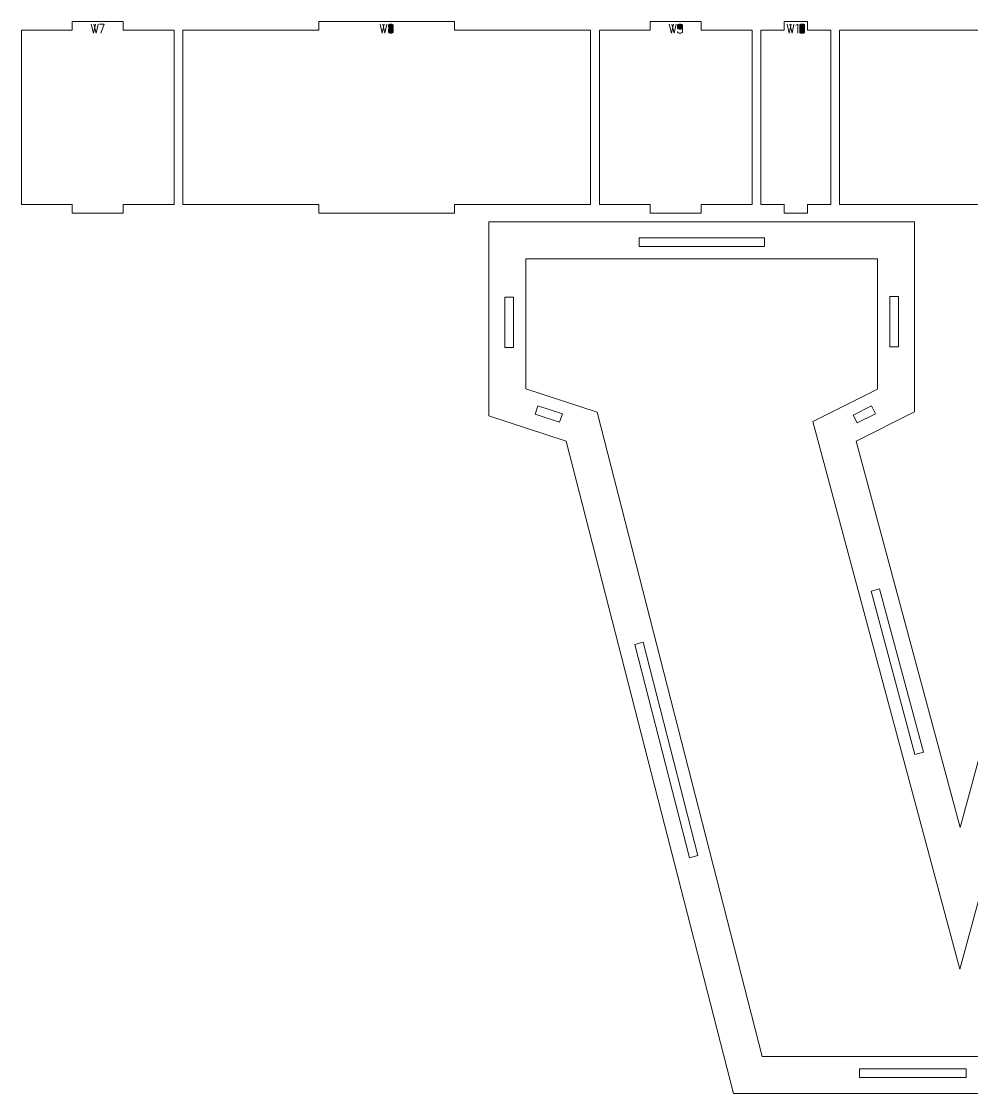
# Model space of a CAD drawing. Header units: centimetres. Extents: x -249 to 275, y -506 to 461.
# Drawn here: x 70.6 to 103.31, y -297 to -260.1 of the extents above; entities that cross this region are included whole.
import ezdxf

# ---------------------------------------------------------------- set-up
doc = ezdxf.new("R2010")
doc.units = ezdxf.units.CM
doc.header["$MEASUREMENT"] = 0
doc.layers.add('Capa 1', color=7, linetype='Continuous')

msp = doc.modelspace()

# ---------------------------------------------------------------- hatches: boundary and pattern name
at = {"layer": 'Capa 1', "true_color": 0x3e4095}
h = msp.add_hatch(color=175, dxfattribs=at)
edge = h.paths.add_edge_path()
edge.add_spline(control_points=[(73.00085, -260.19069), (73.00085, -260.19069), (73.07881, -260.50713), (73.07881, -260.50713), (73.07881, -260.50713), (73.14715, -260.19069), (73.14715, -260.19069), (73.14715, -260.19069), (73.14715, -260.19069), (73.14715, -260.19069), (73.14715, -260.19069), (73.07881, -260.50713), (73.07881, -260.50713), (73.07881, -260.50713), (73.00085, -260.19069), (73.00085, -260.19069)], knot_values=[0, 0, 0, 0, 0.2, 0.2, 0.2, 0.4, 0.4, 0.4, 0.6, 0.6, 0.6, 0.8, 0.8, 0.8, 1, 1, 1, 1], degree=3, periodic=1)
h = msp.add_hatch(color=175, dxfattribs=at)
edge = h.paths.add_edge_path()
edge.add_spline(control_points=[(73.09441, -260.19069), (73.09441, -260.19069), (73.17237, -260.50713), (73.17237, -260.50713), (73.17237, -260.50713), (73.2407, -260.19069), (73.2407, -260.19069), (73.2407, -260.19069), (73.2407, -260.19069), (73.2407, -260.19069), (73.2407, -260.19069), (73.17237, -260.50713), (73.17237, -260.50713), (73.17237, -260.50713), (73.09441, -260.19069), (73.09441, -260.19069)], knot_values=[0, 0, 0, 0, 0.2, 0.2, 0.2, 0.4, 0.4, 0.4, 0.6, 0.6, 0.6, 0.8, 0.8, 0.8, 1, 1, 1, 1], degree=3, periodic=1)
h = msp.add_hatch(color=175, dxfattribs=at)
edge = h.paths.add_edge_path()
edge.add_spline(control_points=[(73.33288, -260.50713), (73.33288, -260.50713), (73.45396, -260.19069), (73.45396, -260.19069), (73.45396, -260.19069), (73.29436, -260.19069), (73.29436, -260.19069), (73.29436, -260.19069), (73.45396, -260.19069), (73.45396, -260.19069), (73.45396, -260.19069), (73.33288, -260.50713), (73.33288, -260.50713)], knot_values=[0, 0, 0, 0, 0.25, 0.25, 0.25, 0.5, 0.5, 0.5, 0.75, 0.75, 0.75, 1, 1, 1, 1], degree=3, periodic=1)
h = msp.add_hatch(color=175, dxfattribs=at)
edge = h.paths.add_edge_path()
edge.add_spline(control_points=[(82.94661, -260.19069), (82.94661, -260.19069), (83.02457, -260.50713), (83.02457, -260.50713), (83.02457, -260.50713), (83.09291, -260.19069), (83.09291, -260.19069), (83.09291, -260.19069), (83.09291, -260.19069), (83.09291, -260.19069), (83.09291, -260.19069), (83.02457, -260.50713), (83.02457, -260.50713), (83.02457, -260.50713), (82.94661, -260.19069), (82.94661, -260.19069)], knot_values=[0, 0, 0, 0, 0.2, 0.2, 0.2, 0.4, 0.4, 0.4, 0.6, 0.6, 0.6, 0.8, 0.8, 0.8, 1, 1, 1, 1], degree=3, periodic=1)
h = msp.add_hatch(color=175, dxfattribs=at)
edge = h.paths.add_edge_path()
edge.add_spline(control_points=[(83.04017, -260.19069), (83.04017, -260.19069), (83.11813, -260.50713), (83.11813, -260.50713), (83.11813, -260.50713), (83.18646, -260.19069), (83.18646, -260.19069), (83.18646, -260.19069), (83.18646, -260.19069), (83.18646, -260.19069), (83.18646, -260.19069), (83.11813, -260.50713), (83.11813, -260.50713), (83.11813, -260.50713), (83.04017, -260.19069), (83.04017, -260.19069)], knot_values=[0, 0, 0, 0, 0.2, 0.2, 0.2, 0.4, 0.4, 0.4, 0.6, 0.6, 0.6, 0.8, 0.8, 0.8, 1, 1, 1, 1], degree=3, periodic=1)
h = msp.add_hatch(color=175, dxfattribs=at)
edge = h.paths.add_edge_path()
edge.add_spline(control_points=[(83.24012, -260.3003), (83.24012, -260.30825), (83.24578, -260.31543), (83.25709, -260.32185), (83.2684, -260.32827), (83.29026, -260.33255), (83.32267, -260.33469), (83.35508, -260.33255), (83.37694, -260.32827), (83.38825, -260.32185), (83.39956, -260.31543), (83.40522, -260.30825), (83.40522, -260.3003), (83.40522, -260.3003), (83.40522, -260.226), (83.40522, -260.226), (83.40522, -260.21622), (83.39735, -260.20789), (83.3816, -260.20101), (83.36586, -260.19413), (83.34621, -260.19069), (83.32267, -260.19069), (83.29913, -260.19069), (83.27948, -260.19413), (83.26374, -260.20101), (83.24799, -260.20789), (83.24012, -260.21622), (83.24012, -260.226), (83.24012, -260.226), (83.24012, -260.3003), (83.24012, -260.3003)], knot_values=[0, 0, 0, 0, 0.1, 0.1, 0.1, 0.2, 0.2, 0.2, 0.3, 0.3, 0.3, 0.4, 0.4, 0.4, 0.5, 0.5, 0.5, 0.6, 0.6, 0.6, 0.7, 0.7, 0.7, 0.8, 0.8, 0.8, 0.9, 0.9, 0.9, 1, 1, 1, 1], degree=3, periodic=1)
h = msp.add_hatch(color=175, dxfattribs=at)
edge = h.paths.add_edge_path()
edge.add_spline(control_points=[(83.32267, -260.50713), (83.29913, -260.50713), (83.27948, -260.50369), (83.26374, -260.49681), (83.24799, -260.48993), (83.24012, -260.4816), (83.24012, -260.47182), (83.24012, -260.47182), (83.24012, -260.36863), (83.24012, -260.36863), (83.24012, -260.36037), (83.24578, -260.35319), (83.25709, -260.34708), (83.2684, -260.34096), (83.29026, -260.33683), (83.32267, -260.33469), (83.29026, -260.33255), (83.2684, -260.32827), (83.25709, -260.32185), (83.24578, -260.31543), (83.24012, -260.30825), (83.24012, -260.3003), (83.24012, -260.3003), (83.24012, -260.226), (83.24012, -260.226), (83.24012, -260.21622), (83.24799, -260.20789), (83.26374, -260.20101), (83.27948, -260.19413), (83.29913, -260.19069), (83.32267, -260.19069), (83.34621, -260.19069), (83.36586, -260.19413), (83.3816, -260.20101), (83.39735, -260.20789), (83.40522, -260.21622), (83.40522, -260.226), (83.40522, -260.226), (83.40522, -260.3003), (83.40522, -260.3003), (83.40522, -260.30825), (83.39956, -260.31543), (83.38825, -260.32185), (83.37694, -260.32827), (83.35508, -260.33255), (83.32267, -260.33469), (83.35508, -260.33683), (83.37694, -260.34096), (83.38825, -260.34708), (83.39956, -260.35319), (83.40522, -260.36037), (83.40522, -260.36863), (83.40522, -260.36863), (83.40522, -260.47182), (83.40522, -260.47182), (83.40522, -260.4816), (83.39735, -260.48993), (83.3816, -260.49681), (83.36586, -260.50369), (83.34621, -260.50713), (83.32267, -260.50713)], knot_values=[0, 0, 0, 0, 0.05, 0.05, 0.05, 0.1, 0.1, 0.1, 0.15, 0.15, 0.15, 0.2, 0.2, 0.2, 0.25, 0.25, 0.25, 0.3, 0.3, 0.3, 0.35, 0.35, 0.35, 0.4, 0.4, 0.4, 0.45, 0.45, 0.45, 0.5, 0.5, 0.5, 0.55, 0.55, 0.55, 0.6, 0.6, 0.6, 0.65, 0.65, 0.65, 0.7, 0.7, 0.7, 0.75, 0.75, 0.75, 0.8, 0.8, 0.8, 0.85, 0.85, 0.85, 0.9, 0.9, 0.9, 0.95, 0.95, 0.95, 1, 1, 1, 1], degree=3, periodic=1)
h = msp.add_hatch(color=175, dxfattribs=at)
edge = h.paths.add_edge_path()
edge.add_spline(control_points=[(83.24012, -260.47182), (83.24012, -260.4816), (83.24799, -260.48993), (83.26374, -260.49681), (83.27948, -260.50369), (83.29913, -260.50713), (83.32267, -260.50713), (83.34621, -260.50713), (83.36586, -260.50369), (83.3816, -260.49681), (83.39735, -260.48993), (83.40522, -260.4816), (83.40522, -260.47182), (83.40522, -260.47182), (83.40522, -260.36863), (83.40522, -260.36863), (83.40522, -260.36037), (83.39956, -260.35319), (83.38825, -260.34708), (83.37694, -260.34096), (83.35508, -260.33683), (83.32267, -260.33469), (83.29026, -260.33683), (83.2684, -260.34096), (83.25709, -260.34708), (83.24578, -260.35319), (83.24012, -260.36037), (83.24012, -260.36863), (83.24012, -260.36863), (83.24012, -260.47182), (83.24012, -260.47182)], knot_values=[0, 0, 0, 0, 0.1, 0.1, 0.1, 0.2, 0.2, 0.2, 0.3, 0.3, 0.3, 0.4, 0.4, 0.4, 0.5, 0.5, 0.5, 0.6, 0.6, 0.6, 0.7, 0.7, 0.7, 0.8, 0.8, 0.8, 0.9, 0.9, 0.9, 1, 1, 1, 1], degree=3, periodic=1)
h = msp.add_hatch(color=175, dxfattribs=at)
edge = h.paths.add_edge_path()
edge.add_spline(control_points=[(92.89965, -260.19069), (92.89965, -260.19069), (92.97761, -260.50713), (92.97761, -260.50713), (92.97761, -260.50713), (93.04595, -260.19069), (93.04595, -260.19069), (93.04595, -260.19069), (93.04595, -260.19069), (93.04595, -260.19069), (93.04595, -260.19069), (92.97761, -260.50713), (92.97761, -260.50713), (92.97761, -260.50713), (92.89965, -260.19069), (92.89965, -260.19069)], knot_values=[0, 0, 0, 0, 0.2, 0.2, 0.2, 0.4, 0.4, 0.4, 0.6, 0.6, 0.6, 0.8, 0.8, 0.8, 1, 1, 1, 1], degree=3, periodic=1)
h = msp.add_hatch(color=175, dxfattribs=at)
edge = h.paths.add_edge_path()
edge.add_spline(control_points=[(92.99321, -260.19069), (92.99321, -260.19069), (93.07117, -260.50713), (93.07117, -260.50713), (93.07117, -260.50713), (93.1395, -260.19069), (93.1395, -260.19069), (93.1395, -260.19069), (93.1395, -260.19069), (93.1395, -260.19069), (93.1395, -260.19069), (93.07117, -260.50713), (93.07117, -260.50713), (93.07117, -260.50713), (92.99321, -260.19069), (92.99321, -260.19069)], knot_values=[0, 0, 0, 0, 0.2, 0.2, 0.2, 0.4, 0.4, 0.4, 0.6, 0.6, 0.6, 0.8, 0.8, 0.8, 1, 1, 1, 1], degree=3, periodic=1)
h = msp.add_hatch(color=175, dxfattribs=at)
edge = h.paths.add_edge_path()
edge.add_spline(control_points=[(93.19316, -260.33332), (93.19316, -260.3431), (93.20103, -260.35143), (93.21678, -260.35831), (93.23252, -260.36519), (93.25217, -260.36863), (93.27571, -260.36863), (93.29895, -260.36924), (93.31851, -260.36641), (93.33441, -260.36015), (93.35031, -260.35388), (93.35826, -260.34493), (93.35826, -260.33332), (93.35826, -260.33332), (93.35826, -260.226), (93.35826, -260.226), (93.35826, -260.21622), (93.35039, -260.20789), (93.33464, -260.20101), (93.3189, -260.19413), (93.29925, -260.19069), (93.27571, -260.19069), (93.25217, -260.19069), (93.23252, -260.19413), (93.21678, -260.20101), (93.20103, -260.20789), (93.19316, -260.21622), (93.19316, -260.226), (93.19316, -260.226), (93.19316, -260.33332), (93.19316, -260.33332)], knot_values=[0, 0, 0, 0, 0.1, 0.1, 0.1, 0.2, 0.2, 0.2, 0.3, 0.3, 0.3, 0.4, 0.4, 0.4, 0.5, 0.5, 0.5, 0.6, 0.6, 0.6, 0.7, 0.7, 0.7, 0.8, 0.8, 0.8, 0.9, 0.9, 0.9, 1, 1, 1, 1], degree=3, periodic=1)
h = msp.add_hatch(color=175, dxfattribs=at)
edge = h.paths.add_edge_path()
edge.add_spline(control_points=[(93.27571, -260.50713), (93.25217, -260.50713), (93.23252, -260.50369), (93.21678, -260.49681), (93.20103, -260.48993), (93.19316, -260.4816), (93.19316, -260.47182), (93.19316, -260.47182), (93.19316, -260.44659), (93.19316, -260.44659), (93.19316, -260.44659), (93.19316, -260.47182), (93.19316, -260.47182), (93.19316, -260.4816), (93.20103, -260.48993), (93.21678, -260.49681), (93.23252, -260.50369), (93.25217, -260.50713), (93.27571, -260.50713), (93.29925, -260.50713), (93.3189, -260.50369), (93.33464, -260.49681), (93.35039, -260.48993), (93.35826, -260.4816), (93.35826, -260.47182), (93.35826, -260.47182), (93.35826, -260.33332), (93.35826, -260.33332), (93.35826, -260.34493), (93.35031, -260.35388), (93.33441, -260.36015), (93.31851, -260.36641), (93.29895, -260.36924), (93.27571, -260.36863), (93.25217, -260.36863), (93.23252, -260.36519), (93.21678, -260.35831), (93.20103, -260.35143), (93.19316, -260.3431), (93.19316, -260.33332), (93.19316, -260.33332), (93.19316, -260.226), (93.19316, -260.226), (93.19316, -260.21622), (93.20103, -260.20789), (93.21678, -260.20101), (93.23252, -260.19413), (93.25217, -260.19069), (93.27571, -260.19069), (93.29925, -260.19069), (93.3189, -260.19413), (93.33464, -260.20101), (93.35039, -260.20789), (93.35826, -260.21622), (93.35826, -260.226), (93.35826, -260.226), (93.35826, -260.33332), (93.35826, -260.33332), (93.35826, -260.33332), (93.35826, -260.47182), (93.35826, -260.47182), (93.35826, -260.4816), (93.35039, -260.48993), (93.33464, -260.49681), (93.3189, -260.50369), (93.29925, -260.50713), (93.27571, -260.50713)], knot_values=[0, 0, 0, 0, 0.04545455, 0.04545455, 0.04545455, 0.09090909, 0.09090909, 0.09090909, 0.13636364, 0.13636364, 0.13636364, 0.18181818, 0.18181818, 0.18181818, 0.22727273, 0.22727273, 0.22727273, 0.27272727, 0.27272727, 0.27272727, 0.31818182, 0.31818182, 0.31818182, 0.36363636, 0.36363636, 0.36363636, 0.40909091, 0.40909091, 0.40909091, 0.45454545, 0.45454545, 0.45454545, 0.5, 0.5, 0.5, 0.54545455, 0.54545455, 0.54545455, 0.59090909, 0.59090909, 0.59090909, 0.63636364, 0.63636364, 0.63636364, 0.68181818, 0.68181818, 0.68181818, 0.72727273, 0.72727273, 0.72727273, 0.77272727, 0.77272727, 0.77272727, 0.81818182, 0.81818182, 0.81818182, 0.86363636, 0.86363636, 0.86363636, 0.90909091, 0.90909091, 0.90909091, 0.95454545, 0.95454545, 0.95454545, 1, 1, 1, 1], degree=3, periodic=1)
h = msp.add_hatch(color=175, dxfattribs=at)
edge = h.paths.add_edge_path()
edge.add_spline(control_points=[(96.96022, -260.19069), (96.96022, -260.19069), (97.03818, -260.50713), (97.03818, -260.50713), (97.03818, -260.50713), (97.10652, -260.19069), (97.10652, -260.19069), (97.10652, -260.19069), (97.10652, -260.19069), (97.10652, -260.19069), (97.10652, -260.19069), (97.03818, -260.50713), (97.03818, -260.50713), (97.03818, -260.50713), (96.96022, -260.19069), (96.96022, -260.19069)], knot_values=[0, 0, 0, 0, 0.2, 0.2, 0.2, 0.4, 0.4, 0.4, 0.6, 0.6, 0.6, 0.8, 0.8, 0.8, 1, 1, 1, 1], degree=3, periodic=1)
h = msp.add_hatch(color=175, dxfattribs=at)
edge = h.paths.add_edge_path()
edge.add_spline(control_points=[(97.05378, -260.19069), (97.05378, -260.19069), (97.13174, -260.50713), (97.13174, -260.50713), (97.13174, -260.50713), (97.20007, -260.19069), (97.20007, -260.19069), (97.20007, -260.19069), (97.20007, -260.19069), (97.20007, -260.19069), (97.20007, -260.19069), (97.13174, -260.50713), (97.13174, -260.50713), (97.13174, -260.50713), (97.05378, -260.19069), (97.05378, -260.19069)], knot_values=[0, 0, 0, 0, 0.2, 0.2, 0.2, 0.4, 0.4, 0.4, 0.6, 0.6, 0.6, 0.8, 0.8, 0.8, 1, 1, 1, 1], degree=3, periodic=1)
h = msp.add_hatch(color=175, dxfattribs=at)
edge = h.paths.add_edge_path()
edge.add_spline(control_points=[(97.32986, -260.19023), (97.32986, -260.19023), (97.25373, -260.24297), (97.25373, -260.24297), (97.25373, -260.24297), (97.32986, -260.19023), (97.32986, -260.19023), (97.32986, -260.19023), (97.32986, -260.50713), (97.32986, -260.50713), (97.32986, -260.50713), (97.32986, -260.19023), (97.32986, -260.19023)], knot_values=[0, 0, 0, 0, 0.25, 0.25, 0.25, 0.5, 0.5, 0.5, 0.75, 0.75, 0.75, 1, 1, 1, 1], degree=3, periodic=1)
h = msp.add_hatch(color=175, dxfattribs=at)
edge = h.paths.add_edge_path()
edge.add_spline(control_points=[(97.40049, -260.48328), (97.40049, -260.49307), (97.40836, -260.49949), (97.42411, -260.50254), (97.43985, -260.5056), (97.4595, -260.50713), (97.48304, -260.50713), (97.50658, -260.50713), (97.52623, -260.5056), (97.54197, -260.50254), (97.55772, -260.49949), (97.56559, -260.49307), (97.56559, -260.48328), (97.56559, -260.48328), (97.56559, -260.215), (97.56559, -260.215), (97.56559, -260.20521), (97.55772, -260.19871), (97.54197, -260.1955), (97.52623, -260.19229), (97.50658, -260.19069), (97.48304, -260.19069), (97.4595, -260.19069), (97.43985, -260.19229), (97.42411, -260.1955), (97.40836, -260.19871), (97.40049, -260.20521), (97.40049, -260.215), (97.40049, -260.215), (97.40049, -260.48328), (97.40049, -260.48328)], knot_values=[0, 0, 0, 0, 0.1, 0.1, 0.1, 0.2, 0.2, 0.2, 0.3, 0.3, 0.3, 0.4, 0.4, 0.4, 0.5, 0.5, 0.5, 0.6, 0.6, 0.6, 0.7, 0.7, 0.7, 0.8, 0.8, 0.8, 0.9, 0.9, 0.9, 1, 1, 1, 1], degree=3, periodic=1)
h = msp.add_hatch(color=175, dxfattribs=at)
edge = h.paths.add_edge_path()
edge.add_spline(control_points=[(97.56559, -260.48328), (97.56559, -260.49307), (97.55772, -260.49949), (97.54197, -260.50254), (97.52623, -260.5056), (97.50658, -260.50713), (97.48304, -260.50713), (97.4595, -260.50713), (97.43985, -260.5056), (97.42411, -260.50254), (97.40836, -260.49949), (97.40049, -260.49307), (97.40049, -260.48328), (97.40049, -260.48328), (97.40049, -260.215), (97.40049, -260.215), (97.40049, -260.20521), (97.40836, -260.19871), (97.42411, -260.1955), (97.43985, -260.19229), (97.4595, -260.19069), (97.48304, -260.19069), (97.50658, -260.19069), (97.52623, -260.19229), (97.54197, -260.1955), (97.55772, -260.19871), (97.56559, -260.20521), (97.56559, -260.215), (97.56559, -260.215), (97.56559, -260.48328), (97.56559, -260.48328)], knot_values=[0, 0, 0, 0, 0.1, 0.1, 0.1, 0.2, 0.2, 0.2, 0.3, 0.3, 0.3, 0.4, 0.4, 0.4, 0.5, 0.5, 0.5, 0.6, 0.6, 0.6, 0.7, 0.7, 0.7, 0.8, 0.8, 0.8, 0.9, 0.9, 0.9, 1, 1, 1, 1], degree=3, periodic=1)

# ---------------------------------------------------------------- linework, layer by layer
at = {"layer": 'Capa 1', "color": 240, "lineweight": 20}
for points in [[(70.601, -260.40073), (70.601, -260.40073), (70.601, -266.40073), (70.601, -266.40073), (70.601, -266.40073), (72.35194, -266.40073), (72.35194, -266.40073), (72.35194, -266.40073), (72.35194, -266.70073), (72.35194, -266.70073), (72.35194, -266.70073), (74.10288, -266.70073), (74.10288, -266.70073), (74.10288, -266.70073), (74.10288, -266.40073), (74.10288, -266.40073), (74.10288, -266.40073), (75.85382, -266.40073), (75.85382, -266.40073), (75.85382, -266.40073), (75.85382, -260.40073), (75.85382, -260.40073), (75.85382, -260.40073), (74.10288, -260.40073), (74.10288, -260.40073), (74.10288, -260.40073), (74.10288, -260.10073), (74.10288, -260.10073), (74.10288, -260.10073), (72.35194, -260.10073), (72.35194, -260.10073), (72.35194, -260.10073), (72.35194, -260.40073), (72.35194, -260.40073), (72.35194, -260.40073), (70.601, -260.40073), (70.601, -260.40073)], [(76.15382, -260.40073), (76.15382, -260.40073), (76.15382, -266.40073), (76.15382, -266.40073), (76.15382, -266.40073), (80.83521, -266.40073), (80.83521, -266.40073), (80.83521, -266.40073), (80.83521, -266.70073), (80.83521, -266.70073), (80.83521, -266.70073), (85.51661, -266.70073), (85.51661, -266.70073), (85.51661, -266.70073), (85.51661, -266.40073), (85.51661, -266.40073), (85.51661, -266.40073), (90.19801, -266.40073), (90.19801, -266.40073), (90.19801, -266.40073), (90.19801, -260.40073), (90.19801, -260.40073), (90.19801, -260.40073), (85.51661, -260.40073), (85.51661, -260.40073), (85.51661, -260.40073), (85.51661, -260.10073), (85.51661, -260.10073), (85.51661, -260.10073), (80.83521, -260.10073), (80.83521, -260.10073), (80.83521, -260.10073), (80.83521, -260.40073), (80.83521, -260.40073), (80.83521, -260.40073), (76.15382, -260.40073), (76.15382, -260.40073)], [(90.49801, -260.40073), (90.49801, -260.40073), (90.49801, -266.40073), (90.49801, -266.40073), (90.49801, -266.40073), (92.25197, -266.40073), (92.25197, -266.40073), (92.25197, -266.40073), (92.25197, -266.70073), (92.25197, -266.70073), (92.25197, -266.70073), (94.00593, -266.70073), (94.00593, -266.70073), (94.00593, -266.70073), (94.00593, -266.40073), (94.00593, -266.40073), (94.00593, -266.40073), (95.7599, -266.40073), (95.7599, -266.40073), (95.7599, -266.40073), (95.7599, -260.40073), (95.7599, -260.40073), (95.7599, -260.40073), (94.00593, -260.40073), (94.00593, -260.40073), (94.00593, -260.40073), (94.00593, -260.10073), (94.00593, -260.10073), (94.00593, -260.10073), (92.25197, -260.10073), (92.25197, -260.10073), (92.25197, -260.10073), (92.25197, -260.40073), (92.25197, -260.40073), (92.25197, -260.40073), (90.49801, -260.40073), (90.49801, -260.40073)], [(96.0599, -260.40073), (96.0599, -260.40073), (96.0599, -266.40073), (96.0599, -266.40073), (96.0599, -266.40073), (96.86191, -266.40073), (96.86191, -266.40073), (96.86191, -266.40073), (96.86191, -266.70073), (96.86191, -266.70073), (96.86191, -266.70073), (97.66391, -266.70073), (97.66391, -266.70073), (97.66391, -266.70073), (97.66391, -266.40073), (97.66391, -266.40073), (97.66391, -266.40073), (98.46592, -266.40073), (98.46592, -266.40073), (98.46592, -266.40073), (98.46592, -260.40073), (98.46592, -260.40073), (98.46592, -260.40073), (97.66391, -260.40073), (97.66391, -260.40073), (97.66391, -260.40073), (97.66391, -260.10073), (97.66391, -260.10073), (97.66391, -260.10073), (96.86191, -260.10073), (96.86191, -260.10073), (96.86191, -260.10073), (96.86191, -260.40073), (96.86191, -260.40073), (96.86191, -260.40073), (96.0599, -260.40073), (96.0599, -260.40073)], [(98.76592, -260.40073), (98.76592, -260.40073), (98.76592, -266.40073), (98.76592, -266.40073), (98.76592, -266.40073), (104.55349, -266.40073), (104.55349, -266.40073), (104.55349, -266.40073), (104.55349, -266.70073), (104.55349, -266.70073), (104.55349, -266.70073), (110.34106, -266.70073), (110.34106, -266.70073), (110.34106, -266.70073), (110.34106, -266.40073), (110.34106, -266.40073), (110.34106, -266.40073), (116.12863, -266.40073), (116.12863, -266.40073), (116.12863, -266.40073), (116.12863, -260.40073), (116.12863, -260.40073), (116.12863, -260.40073), (110.34106, -260.40073), (110.34106, -260.40073), (110.34106, -260.40073), (110.34106, -260.10073), (110.34106, -260.10073), (110.34106, -260.10073), (104.55349, -260.10073), (104.55349, -260.10073), (104.55349, -260.10073), (104.55349, -260.40073), (104.55349, -260.40073), (104.55349, -260.40073), (98.76592, -260.40073), (98.76592, -260.40073)]]:
    msp.add_open_spline(points, degree=3, knots=[0, 0, 0, 0, 0.08333333, 0.08333333, 0.08333333, 0.16666667, 0.16666667, 0.16666667, 0.25, 0.25, 0.25, 0.33333333, 0.33333333, 0.33333333, 0.41666667, 0.41666667, 0.41666667, 0.5, 0.5, 0.5, 0.58333333, 0.58333333, 0.58333333, 0.66666667, 0.66666667, 0.66666667, 0.75, 0.75, 0.75, 0.83333333, 0.83333333, 0.83333333, 0.91666667, 0.91666667, 0.91666667, 1, 1, 1, 1], dxfattribs=at)
at = {"layer": 'Capa 1', "color": 114, "lineweight": 9}
for points, knots in [([(73.00085, -260.19069), (73.00085, -260.19069), (73.07881, -260.50713), (73.07881, -260.50713), (73.07881, -260.50713), (73.14715, -260.19069), (73.14715, -260.19069), (73.14715, -260.19069), (73.14715, -260.19069), (73.14715, -260.19069), (73.14715, -260.19069), (73.07881, -260.50713), (73.07881, -260.50713), (73.07881, -260.50713), (73.00085, -260.19069), (73.00085, -260.19069)], [0, 0, 0, 0, 0.2, 0.2, 0.2, 0.4, 0.4, 0.4, 0.6, 0.6, 0.6, 0.8, 0.8, 0.8, 1, 1, 1, 1]), ([(73.09441, -260.19069), (73.09441, -260.19069), (73.17237, -260.50713), (73.17237, -260.50713), (73.17237, -260.50713), (73.2407, -260.19069), (73.2407, -260.19069), (73.2407, -260.19069), (73.2407, -260.19069), (73.2407, -260.19069), (73.2407, -260.19069), (73.17237, -260.50713), (73.17237, -260.50713), (73.17237, -260.50713), (73.09441, -260.19069), (73.09441, -260.19069)], [0, 0, 0, 0, 0.2, 0.2, 0.2, 0.4, 0.4, 0.4, 0.6, 0.6, 0.6, 0.8, 0.8, 0.8, 1, 1, 1, 1]), ([(73.33288, -260.50713), (73.33288, -260.50713), (73.45396, -260.19069), (73.45396, -260.19069), (73.45396, -260.19069), (73.29436, -260.19069), (73.29436, -260.19069), (73.29436, -260.19069), (73.45396, -260.19069), (73.45396, -260.19069), (73.45396, -260.19069), (73.33288, -260.50713), (73.33288, -260.50713)], [0, 0, 0, 0, 0.25, 0.25, 0.25, 0.5, 0.5, 0.5, 0.75, 0.75, 0.75, 1, 1, 1, 1]), ([(82.94661, -260.19069), (82.94661, -260.19069), (83.02457, -260.50713), (83.02457, -260.50713), (83.02457, -260.50713), (83.09291, -260.19069), (83.09291, -260.19069), (83.09291, -260.19069), (83.09291, -260.19069), (83.09291, -260.19069), (83.09291, -260.19069), (83.02457, -260.50713), (83.02457, -260.50713), (83.02457, -260.50713), (82.94661, -260.19069), (82.94661, -260.19069)], [0, 0, 0, 0, 0.2, 0.2, 0.2, 0.4, 0.4, 0.4, 0.6, 0.6, 0.6, 0.8, 0.8, 0.8, 1, 1, 1, 1]), ([(83.04017, -260.19069), (83.04017, -260.19069), (83.11813, -260.50713), (83.11813, -260.50713), (83.11813, -260.50713), (83.18646, -260.19069), (83.18646, -260.19069), (83.18646, -260.19069), (83.18646, -260.19069), (83.18646, -260.19069), (83.18646, -260.19069), (83.11813, -260.50713), (83.11813, -260.50713), (83.11813, -260.50713), (83.04017, -260.19069), (83.04017, -260.19069)], [0, 0, 0, 0, 0.2, 0.2, 0.2, 0.4, 0.4, 0.4, 0.6, 0.6, 0.6, 0.8, 0.8, 0.8, 1, 1, 1, 1]), ([(83.24012, -260.3003), (83.24012, -260.30825), (83.24578, -260.31543), (83.25709, -260.32185), (83.2684, -260.32827), (83.29026, -260.33255), (83.32267, -260.33469), (83.35508, -260.33255), (83.37694, -260.32827), (83.38825, -260.32185), (83.39956, -260.31543), (83.40522, -260.30825), (83.40522, -260.3003), (83.40522, -260.3003), (83.40522, -260.226), (83.40522, -260.226), (83.40522, -260.21622), (83.39735, -260.20789), (83.3816, -260.20101), (83.36586, -260.19413), (83.34621, -260.19069), (83.32267, -260.19069), (83.29913, -260.19069), (83.27948, -260.19413), (83.26374, -260.20101), (83.24799, -260.20789), (83.24012, -260.21622), (83.24012, -260.226), (83.24012, -260.226), (83.24012, -260.3003), (83.24012, -260.3003)], [0, 0, 0, 0, 0.1, 0.1, 0.1, 0.2, 0.2, 0.2, 0.3, 0.3, 0.3, 0.4, 0.4, 0.4, 0.5, 0.5, 0.5, 0.6, 0.6, 0.6, 0.7, 0.7, 0.7, 0.8, 0.8, 0.8, 0.9, 0.9, 0.9, 1, 1, 1, 1]), ([(83.32267, -260.50713), (83.29913, -260.50713), (83.27948, -260.50369), (83.26374, -260.49681), (83.24799, -260.48993), (83.24012, -260.4816), (83.24012, -260.47182), (83.24012, -260.47182), (83.24012, -260.36863), (83.24012, -260.36863), (83.24012, -260.36037), (83.24578, -260.35319), (83.25709, -260.34708), (83.2684, -260.34096), (83.29026, -260.33683), (83.32267, -260.33469), (83.29026, -260.33255), (83.2684, -260.32827), (83.25709, -260.32185), (83.24578, -260.31543), (83.24012, -260.30825), (83.24012, -260.3003), (83.24012, -260.3003), (83.24012, -260.226), (83.24012, -260.226), (83.24012, -260.21622), (83.24799, -260.20789), (83.26374, -260.20101), (83.27948, -260.19413), (83.29913, -260.19069), (83.32267, -260.19069), (83.34621, -260.19069), (83.36586, -260.19413), (83.3816, -260.20101), (83.39735, -260.20789), (83.40522, -260.21622), (83.40522, -260.226), (83.40522, -260.226), (83.40522, -260.3003), (83.40522, -260.3003), (83.40522, -260.30825), (83.39956, -260.31543), (83.38825, -260.32185), (83.37694, -260.32827), (83.35508, -260.33255), (83.32267, -260.33469), (83.35508, -260.33683), (83.37694, -260.34096), (83.38825, -260.34708), (83.39956, -260.35319), (83.40522, -260.36037), (83.40522, -260.36863), (83.40522, -260.36863), (83.40522, -260.47182), (83.40522, -260.47182), (83.40522, -260.4816), (83.39735, -260.48993), (83.3816, -260.49681), (83.36586, -260.50369), (83.34621, -260.50713), (83.32267, -260.50713)], [0, 0, 0, 0, 0.05, 0.05, 0.05, 0.1, 0.1, 0.1, 0.15, 0.15, 0.15, 0.2, 0.2, 0.2, 0.25, 0.25, 0.25, 0.3, 0.3, 0.3, 0.35, 0.35, 0.35, 0.4, 0.4, 0.4, 0.45, 0.45, 0.45, 0.5, 0.5, 0.5, 0.55, 0.55, 0.55, 0.6, 0.6, 0.6, 0.65, 0.65, 0.65, 0.7, 0.7, 0.7, 0.75, 0.75, 0.75, 0.8, 0.8, 0.8, 0.85, 0.85, 0.85, 0.9, 0.9, 0.9, 0.95, 0.95, 0.95, 1, 1, 1, 1]), ([(83.24012, -260.47182), (83.24012, -260.4816), (83.24799, -260.48993), (83.26374, -260.49681), (83.27948, -260.50369), (83.29913, -260.50713), (83.32267, -260.50713), (83.34621, -260.50713), (83.36586, -260.50369), (83.3816, -260.49681), (83.39735, -260.48993), (83.40522, -260.4816), (83.40522, -260.47182), (83.40522, -260.47182), (83.40522, -260.36863), (83.40522, -260.36863), (83.40522, -260.36037), (83.39956, -260.35319), (83.38825, -260.34708), (83.37694, -260.34096), (83.35508, -260.33683), (83.32267, -260.33469), (83.29026, -260.33683), (83.2684, -260.34096), (83.25709, -260.34708), (83.24578, -260.35319), (83.24012, -260.36037), (83.24012, -260.36863), (83.24012, -260.36863), (83.24012, -260.47182), (83.24012, -260.47182)], [0, 0, 0, 0, 0.1, 0.1, 0.1, 0.2, 0.2, 0.2, 0.3, 0.3, 0.3, 0.4, 0.4, 0.4, 0.5, 0.5, 0.5, 0.6, 0.6, 0.6, 0.7, 0.7, 0.7, 0.8, 0.8, 0.8, 0.9, 0.9, 0.9, 1, 1, 1, 1]), ([(92.89965, -260.19069), (92.89965, -260.19069), (92.97761, -260.50713), (92.97761, -260.50713), (92.97761, -260.50713), (93.04595, -260.19069), (93.04595, -260.19069), (93.04595, -260.19069), (93.04595, -260.19069), (93.04595, -260.19069), (93.04595, -260.19069), (92.97761, -260.50713), (92.97761, -260.50713), (92.97761, -260.50713), (92.89965, -260.19069), (92.89965, -260.19069)], [0, 0, 0, 0, 0.2, 0.2, 0.2, 0.4, 0.4, 0.4, 0.6, 0.6, 0.6, 0.8, 0.8, 0.8, 1, 1, 1, 1]), ([(92.99321, -260.19069), (92.99321, -260.19069), (93.07117, -260.50713), (93.07117, -260.50713), (93.07117, -260.50713), (93.1395, -260.19069), (93.1395, -260.19069), (93.1395, -260.19069), (93.1395, -260.19069), (93.1395, -260.19069), (93.1395, -260.19069), (93.07117, -260.50713), (93.07117, -260.50713), (93.07117, -260.50713), (92.99321, -260.19069), (92.99321, -260.19069)], [0, 0, 0, 0, 0.2, 0.2, 0.2, 0.4, 0.4, 0.4, 0.6, 0.6, 0.6, 0.8, 0.8, 0.8, 1, 1, 1, 1]), ([(93.19316, -260.33332), (93.19316, -260.3431), (93.20103, -260.35143), (93.21678, -260.35831), (93.23252, -260.36519), (93.25217, -260.36863), (93.27571, -260.36863), (93.29895, -260.36924), (93.31851, -260.36641), (93.33441, -260.36015), (93.35031, -260.35388), (93.35826, -260.34493), (93.35826, -260.33332), (93.35826, -260.33332), (93.35826, -260.226), (93.35826, -260.226), (93.35826, -260.21622), (93.35039, -260.20789), (93.33464, -260.20101), (93.3189, -260.19413), (93.29925, -260.19069), (93.27571, -260.19069), (93.25217, -260.19069), (93.23252, -260.19413), (93.21678, -260.20101), (93.20103, -260.20789), (93.19316, -260.21622), (93.19316, -260.226), (93.19316, -260.226), (93.19316, -260.33332), (93.19316, -260.33332)], [0, 0, 0, 0, 0.1, 0.1, 0.1, 0.2, 0.2, 0.2, 0.3, 0.3, 0.3, 0.4, 0.4, 0.4, 0.5, 0.5, 0.5, 0.6, 0.6, 0.6, 0.7, 0.7, 0.7, 0.8, 0.8, 0.8, 0.9, 0.9, 0.9, 1, 1, 1, 1]), ([(93.27571, -260.50713), (93.25217, -260.50713), (93.23252, -260.50369), (93.21678, -260.49681), (93.20103, -260.48993), (93.19316, -260.4816), (93.19316, -260.47182), (93.19316, -260.47182), (93.19316, -260.44659), (93.19316, -260.44659), (93.19316, -260.44659), (93.19316, -260.47182), (93.19316, -260.47182), (93.19316, -260.4816), (93.20103, -260.48993), (93.21678, -260.49681), (93.23252, -260.50369), (93.25217, -260.50713), (93.27571, -260.50713), (93.29925, -260.50713), (93.3189, -260.50369), (93.33464, -260.49681), (93.35039, -260.48993), (93.35826, -260.4816), (93.35826, -260.47182), (93.35826, -260.47182), (93.35826, -260.33332), (93.35826, -260.33332), (93.35826, -260.34493), (93.35031, -260.35388), (93.33441, -260.36015), (93.31851, -260.36641), (93.29895, -260.36924), (93.27571, -260.36863), (93.25217, -260.36863), (93.23252, -260.36519), (93.21678, -260.35831), (93.20103, -260.35143), (93.19316, -260.3431), (93.19316, -260.33332), (93.19316, -260.33332), (93.19316, -260.226), (93.19316, -260.226), (93.19316, -260.21622), (93.20103, -260.20789), (93.21678, -260.20101), (93.23252, -260.19413), (93.25217, -260.19069), (93.27571, -260.19069), (93.29925, -260.19069), (93.3189, -260.19413), (93.33464, -260.20101), (93.35039, -260.20789), (93.35826, -260.21622), (93.35826, -260.226), (93.35826, -260.226), (93.35826, -260.33332), (93.35826, -260.33332), (93.35826, -260.33332), (93.35826, -260.47182), (93.35826, -260.47182), (93.35826, -260.4816), (93.35039, -260.48993), (93.33464, -260.49681), (93.3189, -260.50369), (93.29925, -260.50713), (93.27571, -260.50713)], [0, 0, 0, 0, 0.04545455, 0.04545455, 0.04545455, 0.09090909, 0.09090909, 0.09090909, 0.13636364, 0.13636364, 0.13636364, 0.18181818, 0.18181818, 0.18181818, 0.22727273, 0.22727273, 0.22727273, 0.27272727, 0.27272727, 0.27272727, 0.31818182, 0.31818182, 0.31818182, 0.36363636, 0.36363636, 0.36363636, 0.40909091, 0.40909091, 0.40909091, 0.45454545, 0.45454545, 0.45454545, 0.5, 0.5, 0.5, 0.54545455, 0.54545455, 0.54545455, 0.59090909, 0.59090909, 0.59090909, 0.63636364, 0.63636364, 0.63636364, 0.68181818, 0.68181818, 0.68181818, 0.72727273, 0.72727273, 0.72727273, 0.77272727, 0.77272727, 0.77272727, 0.81818182, 0.81818182, 0.81818182, 0.86363636, 0.86363636, 0.86363636, 0.90909091, 0.90909091, 0.90909091, 0.95454545, 0.95454545, 0.95454545, 1, 1, 1, 1]), ([(96.96022, -260.19069), (96.96022, -260.19069), (97.03818, -260.50713), (97.03818, -260.50713), (97.03818, -260.50713), (97.10652, -260.19069), (97.10652, -260.19069), (97.10652, -260.19069), (97.10652, -260.19069), (97.10652, -260.19069), (97.10652, -260.19069), (97.03818, -260.50713), (97.03818, -260.50713), (97.03818, -260.50713), (96.96022, -260.19069), (96.96022, -260.19069)], [0, 0, 0, 0, 0.2, 0.2, 0.2, 0.4, 0.4, 0.4, 0.6, 0.6, 0.6, 0.8, 0.8, 0.8, 1, 1, 1, 1]), ([(97.05378, -260.19069), (97.05378, -260.19069), (97.13174, -260.50713), (97.13174, -260.50713), (97.13174, -260.50713), (97.20007, -260.19069), (97.20007, -260.19069), (97.20007, -260.19069), (97.20007, -260.19069), (97.20007, -260.19069), (97.20007, -260.19069), (97.13174, -260.50713), (97.13174, -260.50713), (97.13174, -260.50713), (97.05378, -260.19069), (97.05378, -260.19069)], [0, 0, 0, 0, 0.2, 0.2, 0.2, 0.4, 0.4, 0.4, 0.6, 0.6, 0.6, 0.8, 0.8, 0.8, 1, 1, 1, 1]), ([(97.32986, -260.19023), (97.32986, -260.19023), (97.25373, -260.24297), (97.25373, -260.24297), (97.25373, -260.24297), (97.32986, -260.19023), (97.32986, -260.19023), (97.32986, -260.19023), (97.32986, -260.50713), (97.32986, -260.50713), (97.32986, -260.50713), (97.32986, -260.19023), (97.32986, -260.19023)], [0, 0, 0, 0, 0.25, 0.25, 0.25, 0.5, 0.5, 0.5, 0.75, 0.75, 0.75, 1, 1, 1, 1]), ([(97.40049, -260.48328), (97.40049, -260.49307), (97.40836, -260.49949), (97.42411, -260.50254), (97.43985, -260.5056), (97.4595, -260.50713), (97.48304, -260.50713), (97.50658, -260.50713), (97.52623, -260.5056), (97.54197, -260.50254), (97.55772, -260.49949), (97.56559, -260.49307), (97.56559, -260.48328), (97.56559, -260.48328), (97.56559, -260.215), (97.56559, -260.215), (97.56559, -260.20521), (97.55772, -260.19871), (97.54197, -260.1955), (97.52623, -260.19229), (97.50658, -260.19069), (97.48304, -260.19069), (97.4595, -260.19069), (97.43985, -260.19229), (97.42411, -260.1955), (97.40836, -260.19871), (97.40049, -260.20521), (97.40049, -260.215), (97.40049, -260.215), (97.40049, -260.48328), (97.40049, -260.48328)], [0, 0, 0, 0, 0.1, 0.1, 0.1, 0.2, 0.2, 0.2, 0.3, 0.3, 0.3, 0.4, 0.4, 0.4, 0.5, 0.5, 0.5, 0.6, 0.6, 0.6, 0.7, 0.7, 0.7, 0.8, 0.8, 0.8, 0.9, 0.9, 0.9, 1, 1, 1, 1]), ([(97.56559, -260.48328), (97.56559, -260.49307), (97.55772, -260.49949), (97.54197, -260.50254), (97.52623, -260.5056), (97.50658, -260.50713), (97.48304, -260.50713), (97.4595, -260.50713), (97.43985, -260.5056), (97.42411, -260.50254), (97.40836, -260.49949), (97.40049, -260.49307), (97.40049, -260.48328), (97.40049, -260.48328), (97.40049, -260.215), (97.40049, -260.215), (97.40049, -260.20521), (97.40836, -260.19871), (97.42411, -260.1955), (97.43985, -260.19229), (97.4595, -260.19069), (97.48304, -260.19069), (97.50658, -260.19069), (97.52623, -260.19229), (97.54197, -260.1955), (97.55772, -260.19871), (97.56559, -260.20521), (97.56559, -260.215), (97.56559, -260.215), (97.56559, -260.48328), (97.56559, -260.48328)], [0, 0, 0, 0, 0.1, 0.1, 0.1, 0.2, 0.2, 0.2, 0.3, 0.3, 0.3, 0.4, 0.4, 0.4, 0.5, 0.5, 0.5, 0.6, 0.6, 0.6, 0.7, 0.7, 0.7, 0.8, 0.8, 0.8, 0.9, 0.9, 0.9, 1, 1, 1, 1])]:
    msp.add_open_spline(points, degree=3, knots=knots, dxfattribs=at)
at = {"layer": 'Capa 1', "color": 240, "lineweight": 9}
for points, knots in [([(123.36959, -267.00073), (123.36959, -267.00073), (135.09922, -267.00073), (135.09922, -267.00073), (135.09922, -267.00073), (135.09922, -273.67223), (135.09922, -273.67223), (135.09922, -273.67223), (132.39574, -274.54432), (132.39574, -274.54432), (132.39574, -274.54432), (126.24749, -297.00068), (126.24749, -297.00068), (126.24749, -297.00068), (114.60507, -297.00068), (114.60507, -297.00068), (114.60507, -297.00068), (111.85798, -286.7536), (111.85798, -286.7536), (111.85798, -286.7536), (110.37543, -286.7536), (110.37543, -286.7536), (110.37543, -286.7536), (107.45392, -297.00068), (107.45392, -297.00068), (107.45392, -297.00068), (95.11383, -297.00068), (95.11383, -297.00068), (95.11383, -297.00068), (89.35803, -274.54432), (89.35803, -274.54432), (89.35803, -274.54432), (86.69815, -273.67223), (86.69815, -273.67223), (86.69815, -273.67223), (86.69815, -267.00073), (86.69815, -267.00073), (86.69815, -267.00073), (101.34928, -267.00073), (101.34928, -267.00073), (101.34928, -267.00073), (101.34928, -273.54142), (101.34928, -273.54142), (101.34928, -273.54142), (99.34347, -274.54432), (99.34347, -274.54432), (99.34347, -274.54432), (102.91905, -287.84372), (102.91905, -287.84372), (102.91905, -287.84372), (106.53823, -274.54432), (106.53823, -274.54432), (106.53823, -274.54432), (104.48881, -273.67223), (104.48881, -273.67223), (104.48881, -273.67223), (104.48881, -267.00073), (104.48881, -267.00073), (104.48881, -267.00073), (120.23006, -267.00073), (120.23006, -267.00073), (120.23006, -267.00073), (120.23006, -273.67223), (120.23006, -273.67223), (120.23006, -273.67223), (118.09344, -274.54432), (118.09344, -274.54432), (118.09344, -274.54432), (120.09925, -281.60826), (120.09925, -281.60826), (120.09925, -281.60826), (123.4132, -281.60826), (123.4132, -281.60826), (123.4132, -281.60826), (125.20098, -274.54432), (125.20098, -274.54432), (125.20098, -274.54432), (123.36959, -273.67223), (123.36959, -273.67223), (123.36959, -273.67223), (123.36959, -267.00073), (123.36959, -267.00073)], [0, 0, 0, 0, 0.03703704, 0.03703704, 0.03703704, 0.07407407, 0.07407407, 0.07407407, 0.11111111, 0.11111111, 0.11111111, 0.14814815, 0.14814815, 0.14814815, 0.18518519, 0.18518519, 0.18518519, 0.22222222, 0.22222222, 0.22222222, 0.25925926, 0.25925926, 0.25925926, 0.2962963, 0.2962963, 0.2962963, 0.33333333, 0.33333333, 0.33333333, 0.37037037, 0.37037037, 0.37037037, 0.40740741, 0.40740741, 0.40740741, 0.44444444, 0.44444444, 0.44444444, 0.48148148, 0.48148148, 0.48148148, 0.51851852, 0.51851852, 0.51851852, 0.55555556, 0.55555556, 0.55555556, 0.59259259, 0.59259259, 0.59259259, 0.62962963, 0.62962963, 0.62962963, 0.66666667, 0.66666667, 0.66666667, 0.7037037, 0.7037037, 0.7037037, 0.74074074, 0.74074074, 0.74074074, 0.77777778, 0.77777778, 0.77777778, 0.81481481, 0.81481481, 0.81481481, 0.85185185, 0.85185185, 0.85185185, 0.88888889, 0.88888889, 0.88888889, 0.92592593, 0.92592593, 0.92592593, 0.96296296, 0.96296296, 0.96296296, 1, 1, 1, 1]), ([(91.8647, -267.84926), (91.8647, -267.84926), (96.18273, -267.84926), (96.18273, -267.84926), (96.18273, -267.84926), (96.18273, -267.54926), (96.18273, -267.54926), (96.18273, -267.54926), (91.8647, -267.54926), (91.8647, -267.54926), (91.8647, -267.54926), (91.8647, -267.84926), (91.8647, -267.84926)], [0, 0, 0, 0, 0.25, 0.25, 0.25, 0.5, 0.5, 0.5, 0.75, 0.75, 0.75, 1, 1, 1, 1]), ([(124.64238, -268.27352), (124.64238, -268.27352), (124.64238, -272.86859), (124.64238, -272.86859), (124.64238, -272.86859), (126.6911, -273.84417), (126.6911, -273.84417), (126.6911, -273.84417), (124.404, -282.88105), (124.404, -282.88105), (124.404, -282.88105), (119.13755, -282.88105), (119.13755, -282.88105), (119.13755, -282.88105), (116.55794, -273.79633), (116.55794, -273.79633), (116.55794, -273.79633), (118.95727, -272.81701), (118.95727, -272.81701), (118.95727, -272.81701), (118.95727, -268.27352), (118.95727, -268.27352), (118.95727, -268.27352), (105.7616, -268.27352), (105.7616, -268.27352), (105.7616, -268.27352), (105.7616, -272.83061), (105.7616, -272.83061), (105.7616, -272.83061), (108.05777, -273.80769), (108.05777, -273.80769), (108.05777, -273.80769), (102.9116, -292.71829), (102.9116, -292.71829), (102.9116, -292.71829), (97.84441, -273.87082), (97.84441, -273.87082), (97.84441, -273.87082), (100.07649, -272.75479), (100.07649, -272.75479), (100.07649, -272.75479), (100.07649, -268.27352), (100.07649, -268.27352), (100.07649, -268.27352), (87.97094, -268.27352), (87.97094, -268.27352), (87.97094, -268.27352), (87.97094, -272.75008), (87.97094, -272.75008), (87.97094, -272.75008), (90.4177, -273.5523), (90.4177, -273.5523), (90.4177, -273.5523), (96.10153, -295.72789), (96.10153, -295.72789), (96.10153, -295.72789), (106.49329, -295.72789), (106.49329, -295.72789), (106.49329, -295.72789), (109.4148, -285.48081), (109.4148, -285.48081), (109.4148, -285.48081), (112.8345, -285.48081), (112.8345, -285.48081), (112.8345, -285.48081), (115.58159, -295.72789), (115.58159, -295.72789), (115.58159, -295.72789), (125.27633, -295.72789), (125.27633, -295.72789), (125.27633, -295.72789), (131.3499, -273.54432), (131.3499, -273.54432), (131.3499, -273.54432), (133.82643, -272.74543), (133.82643, -272.74543), (133.82643, -272.74543), (133.82643, -268.27352), (133.82643, -268.27352), (133.82643, -268.27352), (124.64238, -268.27352), (124.64238, -268.27352)], [0, 0, 0, 0, 0.03703704, 0.03703704, 0.03703704, 0.07407407, 0.07407407, 0.07407407, 0.11111111, 0.11111111, 0.11111111, 0.14814815, 0.14814815, 0.14814815, 0.18518519, 0.18518519, 0.18518519, 0.22222222, 0.22222222, 0.22222222, 0.25925926, 0.25925926, 0.25925926, 0.2962963, 0.2962963, 0.2962963, 0.33333333, 0.33333333, 0.33333333, 0.37037037, 0.37037037, 0.37037037, 0.40740741, 0.40740741, 0.40740741, 0.44444444, 0.44444444, 0.44444444, 0.48148148, 0.48148148, 0.48148148, 0.51851852, 0.51851852, 0.51851852, 0.55555556, 0.55555556, 0.55555556, 0.59259259, 0.59259259, 0.59259259, 0.62962963, 0.62962963, 0.62962963, 0.66666667, 0.66666667, 0.66666667, 0.7037037, 0.7037037, 0.7037037, 0.74074074, 0.74074074, 0.74074074, 0.77777778, 0.77777778, 0.77777778, 0.81481481, 0.81481481, 0.81481481, 0.85185185, 0.85185185, 0.85185185, 0.88888889, 0.88888889, 0.88888889, 0.92592593, 0.92592593, 0.92592593, 0.96296296, 0.96296296, 0.96296296, 1, 1, 1, 1]), ([(87.54668, -271.32139), (87.54668, -271.32139), (87.54668, -269.58533), (87.54668, -269.58533), (87.54668, -269.58533), (87.24668, -269.58533), (87.24668, -269.58533), (87.24668, -269.58533), (87.24668, -271.32139), (87.24668, -271.32139), (87.24668, -271.32139), (87.54668, -271.32139), (87.54668, -271.32139)], [0, 0, 0, 0, 0.25, 0.25, 0.25, 0.5, 0.5, 0.5, 0.75, 0.75, 0.75, 1, 1, 1, 1]), ([(100.50075, -269.57184), (100.50075, -269.57184), (100.50075, -271.29442), (100.50075, -271.29442), (100.50075, -271.29442), (100.80075, -271.29442), (100.80075, -271.29442), (100.80075, -271.29442), (100.80075, -269.57184), (100.80075, -269.57184), (100.80075, -269.57184), (100.50075, -269.57184), (100.50075, -269.57184)], [0, 0, 0, 0, 0.25, 0.25, 0.25, 0.5, 0.5, 0.5, 0.75, 0.75, 0.75, 1, 1, 1, 1]), ([(89.22521, -273.6078), (89.22521, -273.6078), (88.38595, -273.33263), (88.38595, -273.33263), (88.38595, -273.33263), (88.29248, -273.6177), (88.29248, -273.6177), (88.29248, -273.6177), (89.13175, -273.89287), (89.13175, -273.89287), (89.13175, -273.89287), (89.22521, -273.6078), (89.22521, -273.6078)], [0, 0, 0, 0, 0.25, 0.25, 0.25, 0.5, 0.5, 0.5, 0.75, 0.75, 0.75, 1, 1, 1, 1]), ([(99.86951, -273.33262), (99.86951, -273.33262), (99.23826, -273.64824), (99.23826, -273.64824), (99.23826, -273.64824), (99.37242, -273.91657), (99.37242, -273.91657), (99.37242, -273.91657), (100.00367, -273.60095), (100.00367, -273.60095), (100.00367, -273.60095), (99.86951, -273.33262), (99.86951, -273.33262)], [0, 0, 0, 0, 0.25, 0.25, 0.25, 0.5, 0.5, 0.5, 0.75, 0.75, 0.75, 1, 1, 1, 1]), ([(99.85434, -279.71268), (99.85434, -279.71268), (101.36458, -285.33004), (101.36458, -285.33004), (101.36458, -285.33004), (101.65429, -285.25215), (101.65429, -285.25215), (101.65429, -285.25215), (100.14405, -279.63479), (100.14405, -279.63479), (100.14405, -279.63479), (99.85434, -279.71268), (99.85434, -279.71268)], [0, 0, 0, 0, 0.25, 0.25, 0.25, 0.5, 0.5, 0.5, 0.75, 0.75, 0.75, 1, 1, 1, 1]), ([(93.89063, -288.81076), (93.89063, -288.81076), (92.00895, -281.46937), (92.00895, -281.46937), (92.00895, -281.46937), (91.71835, -281.54386), (91.71835, -281.54386), (91.71835, -281.54386), (93.60002, -288.88525), (93.60002, -288.88525), (93.60002, -288.88525), (93.89063, -288.81076), (93.89063, -288.81076)], [0, 0, 0, 0, 0.25, 0.25, 0.25, 0.5, 0.5, 0.5, 0.75, 0.75, 0.75, 1, 1, 1, 1]), ([(103.1331, -296.15215), (103.1331, -296.15215), (99.4527, -296.15215), (99.4527, -296.15215), (99.4527, -296.15215), (99.4527, -296.45215), (99.4527, -296.45215), (99.4527, -296.45215), (103.1331, -296.45215), (103.1331, -296.45215), (103.1331, -296.45215), (103.1331, -296.15215), (103.1331, -296.15215)], [0, 0, 0, 0, 0.25, 0.25, 0.25, 0.5, 0.5, 0.5, 0.75, 0.75, 0.75, 1, 1, 1, 1])]:
    msp.add_open_spline(points, degree=3, knots=knots, dxfattribs=at)

doc.saveas('drawing.dxf')
